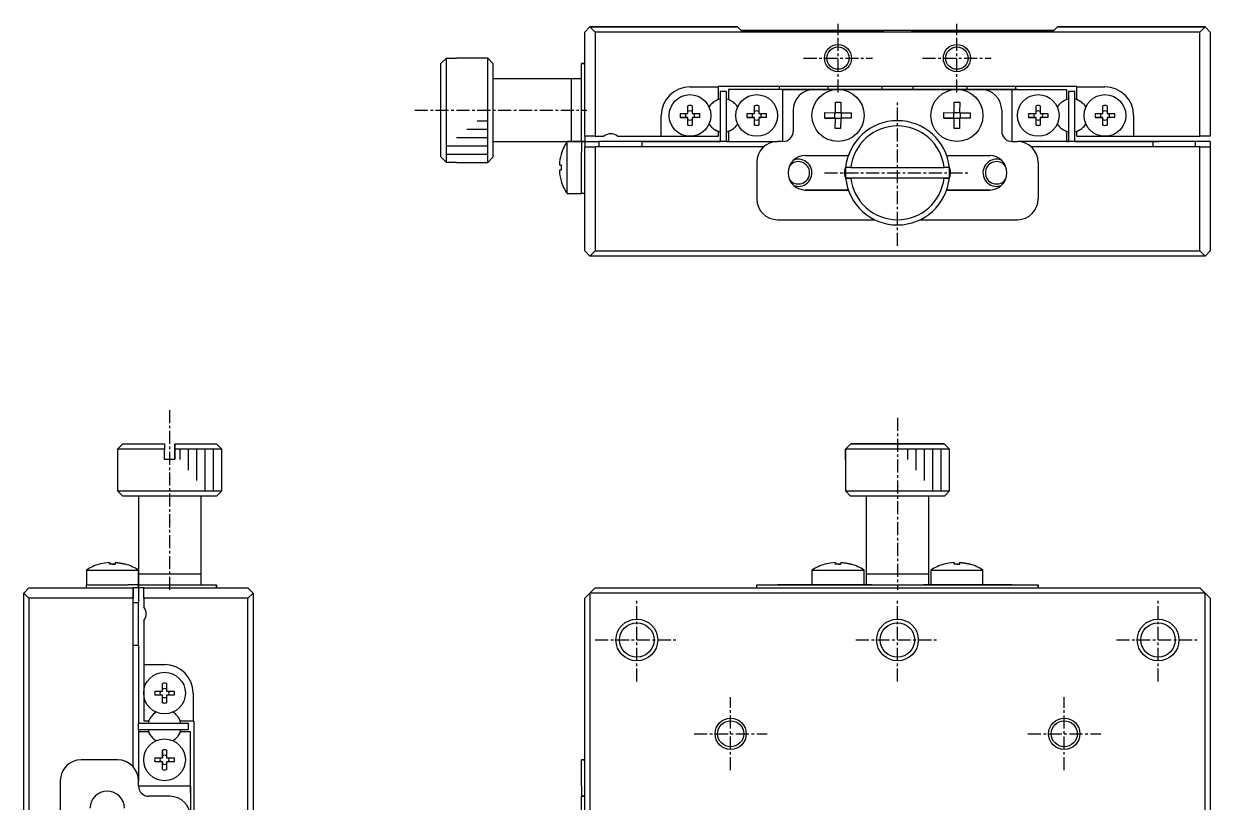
# Model space of a CAD drawing. Extents: x 10 to 289, y 10 to 176.
# Drawn here: x 43.9 to 157.7, y 101.1 to 175.8 of the extents above; entities that cross this region are included whole.
import ezdxf

# ---------------------------------------------------------------- set-up
doc = ezdxf.new("R2010")
doc.units = 0
doc.linetypes.add('CENTER', pattern=[2, 1.25, -0.25, 0.25, -0.25])
doc.layers.get('0').update_dxf_attribs({"linetype": 'CONTINUOUS'})
doc.layers.add('CENTER', color=1, linetype='CENTER')

msp = doc.modelspace()

# ---------------------------------------------------------------- linework, layer by layer
at = {"color": 7, "linetype": 'CONTINUOUS'}
for p, q in [((97.71, 175), (98.21, 175.5)), ((98.21, 175.5), (97.71, 175)), ((98.21, 175.5), (98.71, 175)), ((98.21, 175.5), (112.36, 175.5)), ((112.36, 175.5), (98.21, 175.5)), ((104.96, 175.5), (100.46, 175.5)), ((104.96, 175.5), (100.46, 175.5)), ((104.96, 175.5), (100.46, 175.5)), ((104.96, 175.5), (100.46, 175.5)), ((112.71, 175.15), (112.36, 175.5)), ((112.36, 175.5), (112.71, 175.15)), ((143.06, 175.5), (142.71, 175.15)), ((142.71, 175.15), (143.06, 175.5)), ((143.06, 175.5), (157.21, 175.5)), ((157.21, 175.5), (143.06, 175.5)), ((154.96, 175.5), (150.46, 175.5)), ((154.96, 175.5), (150.46, 175.5)), ((154.96, 175.5), (150.46, 175.5)), ((154.96, 175.5), (150.46, 175.5)), ((156.71, 175), (157.21, 175.5)), ((157.21, 175.5), (157.71, 175)), ((157.71, 175), (157.21, 175.5)), ((97.71, 165), (97.71, 175)), ((156.71, 175), (98.71, 175)), ((98.71, 175), (98.71, 165)), ((142.71, 175.15), (112.71, 175.15)), ((112.71, 175.15), (126.41, 175.15)), ((116.21, 175.15), (121.21, 175.15)), ((116.21, 175.15), (121.21, 175.15)), ((116.21, 175.15), (121.21, 175.15)), ((116.21, 175.15), (121.21, 175.15)), ((126.41, 175.15), (125.71, 175.15)), ((126.41, 175.15), (125.71, 175.15)), ((129.01, 175.15), (142.71, 175.15)), ((129.71, 175.15), (129.01, 175.15)), ((129.71, 175.15), (129.01, 175.15)), ((134.21, 175.15), (139.21, 175.15)), ((134.21, 175.15), (139.21, 175.15)), ((134.21, 175.15), (139.21, 175.15)), ((134.21, 175.15), (139.21, 175.15)), ((156.71, 165), (156.71, 175)), ((157.71, 175), (157.71, 165)), ((83.91, 171.97), (84.41, 172.47)), ((83.91, 163.03), (83.91, 171.97)), ((84.41, 172.47), (84.41, 162.53)), ((85.41, 172.47), (84.41, 172.47)), ((85.41, 172.5), (85.41, 172.47)), ((88.41, 172.5), (85.41, 172.5)), ((88.41, 162.5), (88.41, 172.5)), ((88.91, 172), (88.41, 172.5)), ((88.91, 172), (88.91, 170.5)), ((88.91, 172), (88.91, 163)), ((97.41, 170), (97.41, 172)), ((97.41, 172), (97.71, 172)), ((97.71, 172), (97.41, 172)), ((88.91, 170.5), (88.91, 164.5)), ((88.91, 170.5), (88.91, 164.5)), ((96.41, 170.5), (88.91, 170.5)), ((96.41, 170.5), (96.41, 167.5)), ((96.41, 170.5), (96.41, 167.5)), ((97.41, 170.5), (96.41, 170.5)), ((97.41, 166.5), (97.41, 170)), ((107.81, 169.75), (110.51, 169.75)), ((110.51, 169.8), (144.91, 169.8)), ((110.51, 169.75), (110.51, 169.8)), ((110.51, 169.75), (110.51, 168.54)), ((116.36, 169.8), (116.36, 169.5)), ((121.06, 169.5), (121.06, 169.8)), ((126.21, 169.8), (126.21, 169.5)), ((129.21, 169.5), (129.21, 169.8)), ((134.36, 169.8), (134.36, 169.5)), ((139.06, 169.5), (139.06, 169.8)), ((144.91, 169.75), (144.91, 169.8)), ((144.91, 169.75), (147.61, 169.75)), ((144.91, 168.54), (144.91, 169.75)), ((110.51, 168.54), (110.22, 168.37)), ((110.71, 169.3), (110.71, 164.5)), ((111.31, 169.3), (110.71, 169.3)), ((111.31, 164.5), (111.31, 169.3)), ((116.71, 169.5), (111.51, 169.5)), ((116.36, 169.5), (111.51, 169.5)), ((111.51, 169.5), (111.51, 168.54)), ((111.51, 168.54), (111.81, 168.37)), ((116.36, 169.5), (116.21, 169.5)), ((116.36, 169.5), (116.21, 169.5)), ((116.71, 169.5), (116.21, 169.5)), ((116.36, 169.5), (116.21, 169.5)), ((116.71, 169.5), (119.71, 169.5)), ((116.71, 164.5), (116.71, 169.5)), ((119.71, 169.5), (116.71, 169.5)), ((122.01, 169.5), (119.71, 169.5)), ((119.71, 169.5), (122.01, 169.5)), ((133.41, 169.5), (122.01, 169.5)), ((122.01, 169.5), (133.41, 169.5)), ((135.71, 169.5), (133.41, 169.5)), ((133.41, 169.5), (135.71, 169.5)), ((135.71, 169.5), (138.71, 169.5)), ((138.71, 169.5), (135.71, 169.5)), ((138.71, 169.5), (143.91, 169.5)), ((138.71, 164.5), (138.71, 169.5)), ((139.21, 169.5), (138.71, 169.5)), ((139.06, 169.5), (143.91, 169.5)), ((139.21, 169.5), (139.06, 169.5)), ((139.21, 169.5), (139.06, 169.5)), ((139.21, 169.5), (139.06, 169.5)), ((143.91, 168.54), (143.62, 168.37)), ((143.91, 169.5), (143.91, 168.54)), ((144.11, 169.3), (144.11, 164.5)), ((144.71, 169.3), (144.11, 169.3)), ((144.71, 164.5), (144.71, 169.3)), ((144.91, 168.54), (145.21, 168.37)), ((96.41, 167.5), (96.41, 164.5)), ((96.41, 167.5), (96.41, 164.5)), ((107.61, 167.2), (107.61, 167.93)), ((108.01, 167.93), (108.01, 167.2)), ((114.01, 167.2), (114.01, 167.93)), ((114.41, 167.93), (114.41, 167.2)), ((117.71, 167.5), (117.71, 165.5)), ((121.75, 167.26), (121.76, 168.26)), ((121.75, 167.3), (122.27, 167.3)), ((121.76, 168.26), (122.28, 168.26)), ((122.28, 168.26), (122.27, 167.26)), ((133.15, 167.26), (133.16, 168.26)), ((133.15, 167.3), (133.67, 167.3)), ((133.16, 168.26), (133.68, 168.26)), ((133.68, 168.26), (133.67, 167.26)), ((137.71, 167.5), (137.71, 165.5)), ((141.01, 167.2), (141.01, 167.93)), ((141.41, 167.93), (141.41, 167.2)), ((147.41, 167.2), (147.41, 167.93)), ((147.81, 167.93), (147.81, 167.2)), ((97.41, 164.5), (97.41, 166.5)), ((105.06, 165), (105.06, 167)), ((106.88, 167.2), (107.61, 167.2)), ((107.61, 166.8), (106.88, 166.8)), ((106.88, 166.8), (107.42, 166.8)), ((107.42, 166.8), (107.61, 166.8)), ((107.61, 166.07), (107.61, 166.8)), ((108.01, 167.2), (108.74, 167.2)), ((108.74, 166.8), (108.01, 166.8)), ((108.01, 166.8), (108.01, 166.07)), ((108.01, 166.8), (108.2, 166.8)), ((108.74, 166.8), (108.2, 166.8)), ((113.28, 167.2), (114.01, 167.2)), ((114.01, 166.8), (113.28, 166.8)), ((113.28, 166.8), (113.82, 166.8)), ((113.82, 166.8), (114.01, 166.8)), ((114.01, 166.07), (114.01, 166.8)), ((114.41, 167.2), (115.14, 167.2)), ((115.14, 166.8), (114.41, 166.8)), ((114.41, 166.8), (114.41, 166.07)), ((114.41, 166.8), (114.6, 166.8)), ((115.14, 166.8), (114.6, 166.8)), ((120.75, 166.75), (120.75, 167.27)), ((120.75, 167.27), (121.75, 167.26)), ((121.75, 166.74), (120.75, 166.75)), ((120.75, 166.75), (121.71, 166.74)), ((121.71, 166.74), (121.71, 167.26)), ((121.75, 166.74), (121.71, 166.74)), ((121.74, 165.74), (121.75, 166.74)), ((122.27, 166.7), (121.75, 166.7)), ((122.27, 166.74), (122.26, 165.74)), ((122.27, 167.26), (123.27, 167.25)), ((123.27, 166.73), (122.27, 166.74)), ((122.31, 166.74), (122.27, 166.74)), ((122.31, 167.26), (122.31, 166.74)), ((123.27, 166.73), (122.31, 166.74)), ((123.27, 167.25), (123.27, 166.73)), ((132.15, 166.75), (132.15, 167.27)), ((132.15, 167.27), (133.15, 167.26)), ((133.15, 166.74), (132.15, 166.75)), ((132.15, 166.75), (133.11, 166.74)), ((133.11, 166.74), (133.11, 167.26)), ((133.15, 166.74), (133.11, 166.74)), ((133.14, 165.74), (133.15, 166.74)), ((133.67, 166.7), (133.15, 166.7)), ((133.67, 166.74), (133.66, 165.74)), ((133.67, 167.26), (134.67, 167.25)), ((134.67, 166.73), (133.67, 166.74)), ((133.71, 166.74), (133.67, 166.74)), ((133.71, 167.26), (133.71, 166.74)), ((134.67, 166.73), (133.71, 166.74)), ((134.67, 167.25), (134.67, 166.73)), ((140.28, 167.2), (141.01, 167.2)), ((141.01, 166.8), (140.28, 166.8)), ((140.28, 166.8), (140.82, 166.8)), ((140.82, 166.8), (141.01, 166.8)), ((141.01, 166.07), (141.01, 166.8)), ((141.41, 167.2), (142.14, 167.2)), ((142.14, 166.8), (141.41, 166.8)), ((141.41, 166.8), (141.41, 166.07)), ((141.41, 166.8), (141.6, 166.8)), ((142.14, 166.8), (141.6, 166.8)), ((146.68, 167.2), (147.41, 167.2)), ((147.41, 166.8), (146.68, 166.8)), ((146.68, 166.8), (147.22, 166.8)), ((147.22, 166.8), (147.41, 166.8)), ((147.41, 166.07), (147.41, 166.8)), ((147.81, 167.2), (148.54, 167.2)), ((148.54, 166.8), (147.81, 166.8)), ((147.81, 166.8), (147.81, 166.07)), ((147.81, 166.8), (148, 166.8)), ((148.54, 166.8), (148, 166.8)), ((150.36, 167), (150.36, 165)), ((110.22, 165.63), (110.51, 165.46)), ((110.51, 165.46), (110.22, 165.63)), ((110.51, 165.46), (110.51, 165)), ((111.81, 165.63), (111.51, 165.46)), ((111.81, 165.63), (111.51, 165.46)), ((111.51, 165.46), (111.51, 164.5)), ((122.26, 165.74), (121.74, 165.74)), ((133.66, 165.74), (133.14, 165.74)), ((143.62, 165.63), (143.91, 165.46)), ((143.62, 165.63), (143.91, 165.46)), ((143.91, 165.46), (143.91, 164.5)), ((145.21, 165.63), (144.91, 165.46)), ((144.91, 165.46), (145.21, 165.63)), ((144.91, 165), (144.91, 165.46)), ((88.91, 164.5), (88.91, 163)), ((88.91, 164.5), (96.02, 164.5)), ((96.02, 162), (96.02, 164.5)), ((97.41, 164.5), (96.02, 164.5)), ((96.02, 164.5), (96.41, 164.5)), ((96.41, 164.5), (97.41, 164.5)), ((97.71, 164.5), (97.41, 164.5)), ((97.41, 164.5), (97.71, 164.5)), ((97.41, 164.5), (97.41, 163.5)), ((97.71, 165), (97.71, 164.5)), ((98.71, 165), (97.71, 165)), ((97.71, 164.5), (99.11, 164.5)), ((97.71, 164.5), (99.11, 164.5)), ((97.71, 164.5), (97.71, 164)), ((97.71, 154), (97.71, 164)), ((97.71, 164), (98.71, 164)), ((98.71, 165), (99.55, 165)), ((98.71, 164), (98.71, 154)), ((114.89, 164), (98.71, 164)), ((103.21, 164.5), (99.11, 164.5)), ((103.21, 164.5), (99.11, 164.5)), ((99.11, 164), (99.11, 164.5)), ((100.87, 165), (105.06, 165)), ((103.21, 164), (103.21, 164.5)), ((103.21, 164.5), (110.71, 164.5)), ((110.71, 164.5), (103.21, 164.5)), ((105.06, 165), (107.81, 165)), ((107.81, 165), (110.51, 165)), ((111.31, 164.5), (110.71, 164.5)), ((111.31, 164.5), (111.51, 164.5)), ((111.51, 164.5), (111.31, 164.5)), ((111.51, 164.5), (116.21, 164.5)), ((116.71, 164.5), (116.21, 164.5)), ((116.71, 164.5), (116.21, 164.5)), ((138.71, 164.5), (139.21, 164.5)), ((138.71, 164.5), (139.21, 164.5)), ((143.91, 164.5), (139.21, 164.5)), ((156.71, 164), (140.53, 164)), ((143.91, 164.5), (144.11, 164.5)), ((144.11, 164.5), (143.91, 164.5)), ((144.71, 164.5), (144.11, 164.5)), ((144.71, 164.5), (152.21, 164.5)), ((152.21, 164.5), (144.71, 164.5)), ((144.91, 165), (147.61, 165)), ((147.61, 165), (150.36, 165)), ((150.36, 165), (156.71, 165)), ((152.21, 164.5), (152.21, 164)), ((156.31, 164.5), (152.21, 164.5)), ((156.31, 164.5), (152.21, 164.5)), ((152.21, 164.5), (152.81, 164.5)), ((152.21, 164.5), (152.81, 164.5)), ((157.71, 164.5), (156.31, 164.5)), ((157.71, 164.5), (156.31, 164.5)), ((156.31, 164), (156.31, 164.5)), ((157.71, 165), (156.71, 165)), ((156.71, 154), (156.71, 164)), ((156.71, 164), (157.71, 164)), ((157.71, 164.5), (157.71, 164)), ((157.71, 164), (157.71, 154)), ((84.41, 162.53), (83.91, 163.03)), ((88.41, 162.5), (88.91, 163)), ((95.44, 163.26), (95.45, 163.26)), ((97.41, 163.07), (97.41, 163.5)), ((97.41, 161.5), (97.41, 163.07)), ((118.86, 163.15), (122.99, 163.15)), ((132.43, 163.15), (136.56, 163.15)), ((84.41, 162.53), (85.41, 162.53)), ((85.41, 162.53), (85.41, 162.5)), ((85.41, 162.5), (88.41, 162.5)), ((95.28, 162.26), (95.45, 162.26)), ((95.45, 161.74), (95.28, 161.74)), ((95.45, 162.26), (95.45, 161.74)), ((96.02, 159.5), (96.02, 162)), ((114.21, 162.5), (114.21, 159)), ((123.24, 162), (122.74, 162)), ((123.24, 162), (132.18, 162)), ((132.69, 162), (132.18, 162)), ((141.21, 162.5), (141.21, 159)), ((95.45, 160.74), (95.44, 160.74)), ((97.41, 159.5), (97.41, 161.5)), ((132.69, 161), (122.74, 161)), ((122.74, 161), (123.24, 161)), ((132.18, 161), (123.24, 161)), ((132.18, 161), (132.69, 161)), ((96.02, 159.5), (97.41, 159.5)), ((97.71, 159.5), (97.41, 159.5)), ((122.99, 159.85), (118.86, 159.85)), ((118.86, 159.85), (122.99, 159.85)), ((136.56, 159.85), (132.43, 159.85)), ((132.43, 159.85), (136.56, 159.85)), ((116.21, 157), (125.53, 157)), ((129.89, 157), (139.21, 157)), ((98.21, 153.5), (97.71, 154)), ((98.71, 154), (98.21, 153.5)), ((98.71, 154), (156.71, 154)), ((157.21, 153.5), (156.71, 154)), ((157.71, 154), (157.21, 153.5)), ((157.21, 153.5), (98.21, 153.5)), ((53.41, 135.49), (52.91, 134.99)), ((53.41, 135.49), (57.41, 135.49)), ((53.41, 135.49), (57.4, 135.49)), ((57.41, 135.49), (57.4, 135.49)), ((57.41, 135.49), (57.41, 134.99)), ((58.4, 135.49), (58.4, 134.99)), ((58.4, 135.49), (58.41, 135.49)), ((58.4, 135.49), (62.41, 135.49)), ((58.41, 134.99), (58.41, 135.49)), ((58.41, 135.49), (62.41, 135.49)), ((62.91, 134.99), (62.41, 135.49)), ((122.74, 134.99), (123.24, 135.49)), ((123.24, 135.49), (122.74, 134.99)), ((123.24, 135.49), (132.18, 135.49)), ((132.18, 135.49), (123.24, 135.49)), ((123.24, 135.49), (123.24, 135.49)), ((132.18, 135.49), (132.69, 134.99)), ((57.41, 134.99), (52.91, 134.99)), ((52.91, 134.99), (52.91, 130.99)), ((57.41, 133.99), (57.41, 134.99)), ((58.4, 133.99), (58.4, 134.99)), ((62.91, 134.99), (58.41, 134.99)), ((58.41, 134.99), (58.41, 133.99)), ((62.91, 130.99), (62.91, 134.99)), ((122.74, 133.99), (122.74, 134.99)), ((122.74, 134.99), (122.74, 133.99)), ((132.69, 134.99), (122.74, 134.99)), ((132.69, 133.99), (132.69, 134.99)), ((58.4, 133.99), (57.4, 133.99)), ((58.41, 133.99), (57.41, 133.99)), ((58.4, 133.99), (58.41, 133.99)), ((122.74, 133.99), (122.71, 133.99)), ((122.74, 133.99), (122.71, 133.99)), ((122.71, 133.99), (122.71, 130.99)), ((122.74, 133.99), (122.74, 133.99)), ((132.71, 133.99), (132.69, 133.99)), ((132.71, 133.99), (132.69, 133.99)), ((132.71, 130.99), (132.71, 133.99)), ((52.91, 130.99), (57.91, 130.99)), ((52.91, 130.99), (53.41, 130.49)), ((57.91, 130.99), (62.91, 130.99)), ((62.41, 130.49), (62.91, 130.99)), ((122.71, 130.99), (132.71, 130.99)), ((122.71, 130.99), (123.21, 130.49)), ((132.21, 130.49), (132.71, 130.99)), ((57.91, 130.49), (53.41, 130.49)), ((54.91, 130.49), (54.91, 123.39)), ((62.41, 130.49), (57.91, 130.49)), ((60.91, 122.99), (60.91, 130.49)), ((132.21, 130.49), (123.21, 130.49)), ((124.71, 130.49), (124.71, 122.99)), ((130.71, 122.99), (130.71, 130.49)), ((51.64, 124.07), (51.14, 123.96)), ((52.14, 124.13), (51.64, 124.07)), ((52.14, 124.13), (52.14, 123.96)), ((52.14, 124.07), (52.14, 124.13)), ((52.14, 123.96), (52.14, 124.07)), ((52.15, 124.13), (52.15, 123.96)), ((52.15, 124.13), (52.15, 124.07)), ((52.15, 124.07), (52.15, 123.96)), ((53.17, 124.07), (52.66, 124.13)), ((52.66, 124.13), (52.66, 124.07)), ((52.66, 124.07), (52.66, 123.96)), ((52.67, 124.13), (52.67, 124.13)), ((52.67, 124.13), (53.17, 124.07)), ((53.17, 124.07), (53.67, 123.96)), ((53.66, 123.96), (53.17, 124.07)), ((121.25, 124.07), (120.75, 123.96)), ((121.75, 124.13), (121.25, 124.07)), ((121.74, 123.96), (121.75, 124.07)), ((121.75, 124.13), (121.75, 123.96)), ((121.75, 124.13), (121.75, 123.96)), ((121.75, 124.13), (121.76, 124.07)), ((121.75, 124.07), (121.75, 124.13)), ((121.76, 124.07), (121.76, 123.96)), ((122.27, 124.07), (122.26, 123.96)), ((122.27, 124.13), (122.27, 124.13)), ((122.27, 124.13), (122.78, 124.07)), ((122.77, 124.07), (122.27, 124.13)), ((122.27, 124.13), (122.27, 124.07)), ((123.27, 123.96), (122.77, 124.07)), ((122.78, 124.07), (123.27, 123.96)), ((132.65, 124.07), (132.15, 123.96)), ((133.15, 124.13), (132.65, 124.07)), ((133.14, 123.96), (133.15, 124.07)), ((133.15, 124.13), (133.15, 123.96)), ((133.15, 124.13), (133.15, 123.96)), ((133.15, 124.13), (133.16, 124.07)), ((133.15, 124.07), (133.15, 124.13)), ((133.16, 124.07), (133.16, 123.96)), ((133.67, 124.07), (133.66, 123.96)), ((133.67, 124.13), (133.67, 124.13)), ((133.67, 124.13), (134.18, 124.07)), ((134.17, 124.07), (133.67, 124.13)), ((133.67, 124.13), (133.67, 124.07)), ((134.67, 123.96), (134.17, 124.07)), ((134.18, 124.07), (134.67, 123.96)), ((49.91, 123.39), (54.91, 123.39)), ((49.91, 123.39), (49.91, 121.99)), ((51.14, 123.96), (51.15, 123.96)), ((51.14, 123.96), (51.14, 123.96)), ((52.66, 123.96), (52.14, 123.96)), ((52.41, 123.96), (52.67, 123.96)), ((53.67, 123.96), (53.66, 123.96)), ((54.91, 121.99), (54.91, 123.39)), ((54.91, 123.39), (54.91, 122.99)), ((57.91, 122.99), (54.91, 122.99)), ((57.91, 122.99), (54.91, 122.99)), ((54.91, 122.99), (54.91, 121.99)), ((60.91, 122.99), (57.91, 122.99)), ((60.91, 122.99), (57.91, 122.99)), ((60.91, 121.99), (60.91, 122.99)), ((119.51, 123.39), (124.51, 123.39)), ((119.51, 123.39), (119.51, 121.99)), ((120.75, 123.96), (120.75, 123.96)), ((120.75, 123.96), (120.75, 123.96)), ((122.26, 123.96), (121.74, 123.96)), ((122.01, 123.96), (122.28, 123.96)), ((123.27, 123.96), (123.27, 123.96)), ((124.51, 121.99), (124.51, 123.39)), ((130.71, 122.99), (124.71, 122.99)), ((130.71, 122.99), (124.71, 122.99)), ((124.71, 122.99), (124.71, 121.99)), ((130.71, 121.99), (130.71, 122.99)), ((130.91, 123.39), (135.91, 123.39)), ((130.91, 123.39), (130.91, 121.99)), ((132.15, 123.96), (132.15, 123.96)), ((132.15, 123.96), (132.15, 123.96)), ((133.66, 123.96), (133.14, 123.96)), ((133.41, 123.96), (133.68, 123.96)), ((134.67, 123.96), (134.67, 123.96)), ((135.91, 121.99), (135.91, 123.39)), ((49.91, 121.69), (49.91, 121.99)), ((49.91, 121.99), (51.91, 121.99)), ((51.91, 121.99), (53.91, 121.99)), ((54.91, 121.99), (53.91, 121.99)), ((54.91, 121.69), (54.91, 121.99)), ((54.91, 121.99), (56.91, 121.99)), ((54.91, 121.99), (54.91, 121.69)), ((56.91, 121.99), (60.41, 121.99)), ((60.41, 121.99), (62.41, 121.99)), ((62.41, 121.99), (62.41, 121.69)), ((62.41, 121.69), (62.41, 121.99)), ((114.21, 121.99), (116.21, 121.99)), ((114.21, 121.99), (116.21, 121.99)), ((114.21, 121.69), (114.21, 121.99)), ((116.21, 121.99), (139.21, 121.99)), ((116.71, 121.99), (116.21, 121.99)), ((117.71, 121.99), (116.71, 121.99)), ((118.86, 121.99), (117.21, 121.99)), ((118.86, 121.99), (117.21, 121.99)), ((117.71, 121.99), (119.51, 121.99)), ((125.21, 121.99), (118.86, 121.99)), ((118.86, 121.99), (124.71, 121.99)), ((124.71, 121.99), (124.51, 121.99)), ((136.56, 121.99), (130.22, 121.99)), ((130.71, 121.99), (136.56, 121.99)), ((130.91, 121.99), (130.71, 121.99)), ((135.91, 121.99), (137.71, 121.99)), ((138.21, 121.99), (136.56, 121.99)), ((138.21, 121.99), (136.56, 121.99)), ((138.71, 121.99), (137.71, 121.99)), ((138.71, 121.99), (139.21, 121.99)), ((139.21, 121.99), (141.21, 121.99)), ((139.21, 121.99), (141.21, 121.99)), ((141.21, 121.99), (141.21, 121.69)), ((141.21, 121.69), (141.21, 121.99)), ((43.91, 121.19), (44.41, 121.69)), ((44.41, 120.69), (43.91, 121.19)), ((43.91, 62.19), (43.91, 121.19)), ((44.41, 121.69), (54.41, 121.69)), ((54.41, 120.69), (44.41, 120.69)), ((44.41, 120.69), (44.41, 62.69)), ((54.91, 121.69), (54.41, 121.69)), ((54.41, 121.69), (54.41, 120.69)), ((54.41, 119.14), (54.41, 121.69)), ((54.41, 104.52), (54.41, 120.69)), ((55.41, 121.69), (54.91, 121.69)), ((54.91, 121.69), (54.91, 120.29)), ((54.91, 121.69), (54.91, 120.29)), ((55.41, 121.69), (65.41, 121.69)), ((55.41, 120.69), (55.41, 121.69)), ((65.41, 120.69), (55.41, 120.69)), ((55.41, 120.69), (55.41, 119.86)), ((65.41, 121.69), (65.91, 121.19)), ((65.91, 121.19), (65.41, 120.69)), ((65.41, 62.69), (65.41, 120.69)), ((65.91, 121.19), (65.91, 62.19)), ((98.21, 121.19), (97.71, 120.69)), ((97.71, 62.69), (97.71, 120.69)), ((98.71, 121.69), (98.21, 121.19)), ((157.21, 121.19), (98.21, 121.19)), ((98.21, 121.19), (98.21, 62.19)), ((98.71, 121.69), (156.71, 121.69)), ((157.21, 121.19), (156.71, 121.69)), ((157.21, 62.19), (157.21, 121.19)), ((157.71, 120.69), (157.21, 121.19)), ((157.71, 120.69), (157.71, 62.69)), ((54.41, 120.29), (54.91, 120.29)), ((54.91, 116.19), (54.91, 120.29)), ((54.91, 116.19), (54.91, 120.29)), ((54.41, 114.24), (54.41, 119.14)), ((55.41, 118.53), (55.41, 114.34)), ((54.41, 116.19), (54.91, 116.19)), ((54.91, 116.19), (54.91, 108.69)), ((54.41, 104.52), (54.41, 114.24)), ((55.41, 114.34), (57.41, 114.34)), ((55.41, 114.34), (55.41, 111.59)), ((55.41, 111.59), (55.41, 108.89)), ((56.48, 111.79), (57.21, 111.79)), ((57.21, 111.79), (57.21, 112.52)), ((57.61, 112.52), (57.61, 111.79)), ((57.61, 111.79), (58.33, 111.79)), ((60.16, 111.59), (60.16, 108.89)), ((57.21, 111.39), (56.48, 111.39)), ((57.21, 110.67), (57.21, 111.39)), ((57.61, 111.39), (57.61, 110.67)), ((58.33, 111.39), (57.61, 111.39)), ((54.91, 108.09), (54.91, 108.69)), ((59.71, 108.69), (54.91, 108.69)), ((55.86, 108.89), (55.41, 108.89)), ((56.03, 109.19), (55.86, 108.89)), ((58.95, 108.89), (58.78, 109.19)), ((60.16, 108.89), (58.95, 108.89)), ((59.71, 108.09), (59.71, 108.69)), ((60.16, 108.89), (60.21, 108.89)), ((60.21, 108.89), (60.21, 93.69)), ((54.91, 108.09), (59.71, 108.09)), ((54.91, 108.09), (54.91, 107.89)), ((55.86, 107.89), (54.91, 107.89)), ((54.91, 107.89), (54.91, 103.19)), ((56.03, 107.6), (55.86, 107.89)), ((56.03, 107.6), (55.86, 107.89)), ((58.95, 107.89), (58.78, 107.6)), ((59.91, 107.89), (58.95, 107.89)), ((59.91, 102.69), (59.91, 107.89)), ((59.91, 102.69), (59.91, 107.89)), ((57.21, 105.39), (57.21, 106.12)), ((57.21, 106.12), (57.21, 105.58)), ((57.61, 106.12), (57.61, 105.39)), ((52.91, 105.19), (49.41, 105.19)), ((56.48, 105.39), (57.21, 105.39)), ((57.21, 104.99), (56.48, 104.99)), ((57.21, 105.58), (57.21, 105.39)), ((57.21, 104.27), (57.21, 104.99)), ((57.21, 104.99), (57.21, 104.81)), ((57.21, 104.27), (57.21, 104.81)), ((57.61, 105.39), (58.33, 105.39)), ((57.61, 104.99), (57.61, 104.27)), ((58.33, 104.99), (57.61, 104.99)), ((97.41, 105.19), (97.71, 105.19)), ((97.41, 103.19), (97.41, 105.19)), ((97.66, 105.19), (97.41, 105.19)), ((47.41, 103.19), (47.41, 93.87)), ((54.91, 102.69), (54.91, 103.19)), ((54.91, 102.69), (54.91, 103.19)), ((54.91, 102.69), (59.91, 102.69)), ((59.91, 102.69), (59.91, 99.69)), ((59.91, 101.99), (59.91, 102.69)), ((97.41, 102.69), (97.41, 103.19)), ((97.41, 102.69), (97.41, 101.69)), ((57.91, 101.69), (55.91, 101.69)), ((97.41, 101.69), (97.71, 101.69)), ((97.41, 99.69), (97.41, 101.69)), ((97.71, 101.69), (97.41, 101.69))]:
    msp.add_line(p, q, dxfattribs=at)
at = {"color": 3, "linetype": 'CONTINUOUS'}
for p, q in [((87.41, 166.5), (88.41, 166.5)), ((86.41, 165.7), (88.41, 165.7)), ((84.41, 164.1), (88.41, 164.1)), ((85.41, 164.9), (88.41, 164.9)), ((84.41, 163.3), (88.41, 163.3)), ((58.91, 133.99), (58.91, 134.99)), ((59.71, 132.99), (59.71, 134.99)), ((60.51, 131.99), (60.51, 134.99)), ((61.31, 130.99), (61.31, 134.99)), ((62.11, 130.99), (62.11, 134.99)), ((128.71, 133.99), (128.71, 134.99)), ((129.51, 132.99), (129.51, 134.99)), ((130.31, 131.99), (130.31, 134.99)), ((131.11, 130.99), (131.11, 134.99)), ((131.91, 130.99), (131.91, 134.99))]:
    msp.add_line(p, q, dxfattribs=at)
for centre, radius in [((122.01, 172.5), 1.3), ((133.41, 172.5), 1.3), ((102.71, 116.69), 2), ((127.71, 116.69), 2), ((152.71, 116.69), 2), ((111.71, 107.69), 1.5), ((143.71, 107.69), 1.5)]:
    msp.add_circle(centre, radius, dxfattribs=at)
at = {"color": 7, "linetype": 'CONTINUOUS'}
for centre, radius in [((122.01, 172.5), 1.07), ((133.41, 172.5), 1.07), ((107.81, 167), 2), ((114.21, 167), 2), ((122.01, 167), 2.5), ((133.41, 167), 2.5), ((141.21, 167), 2), ((147.61, 167), 2), ((102.71, 116.69), 1.65), ((127.71, 116.69), 1.65), ((152.71, 116.69), 1.65), ((57.41, 111.59), 2), ((111.71, 107.69), 1.25), ((143.71, 107.69), 1.25), ((57.41, 105.19), 2)]:
    msp.add_circle(centre, radius, dxfattribs=at)
for centre, radius, start, end in [((107.81, 167), 2.75, 90, 180), ((147.61, 167), 2.75, 0, 90), ((111.01, 167), 1.59, 100.893, 120), ((111.01, 167), 1.59, 60, 79.1069), ((119.71, 167.5), 2, 90, 180), ((135.71, 167.5), 2, 0, 90), ((144.41, 167), 1.59, 100.893, 120), ((144.41, 167), 1.59, 60, 79.1069), ((107.81, 167), 0.95, 77.8468, 102.1532), ((107.81, 167), 0.435, 62.6335, 117.3665), ((111.13, 166.89), 1.75, 135, 148.1185), ((111.01, 167), 1.59, 135, 149.5667), ((111.01, 167), 1.59, 120, 135), ((111.01, 167), 1.59, 45, 60), ((110.9, 166.89), 1.75, 31.8815, 45), ((111.01, 167), 1.59, 30.4332, 45.0002), ((114.21, 167), 0.95, 77.8468, 102.1532), ((114.21, 167), 0.435, 62.6335, 117.3665), ((141.21, 167), 0.95, 77.8468, 102.1532), ((141.21, 167), 0.435, 62.6335, 117.3665), ((144.53, 166.89), 1.75, 135, 148.1185), ((144.41, 167), 1.59, 135, 149.5667), ((144.41, 167), 1.59, 120, 135), ((144.41, 167), 1.59, 45, 60), ((144.3, 166.89), 1.75, 31.8815, 45), ((144.41, 167), 1.59, 30.4332, 45.0002), ((147.61, 167), 0.95, 77.8468, 102.1532), ((147.61, 167), 0.435, 62.6335, 117.3665), ((107.81, 167), 0.95, 167.8468, 192.1532), ((107.81, 167), 0.435, 152.6335, 207.3665), ((107.81, 167), 0.435, 242.6335, 297.3665), ((107.81, 167), 0.435, 332.6335, 27.3665), ((107.81, 167), 0.95, 347.8468, 12.1532), ((111.01, 167), 1.59, 210.4333, 224.9998), ((111.13, 167.11), 1.75, 211.8815, 225), ((111.01, 167), 1.59, 315, 329.5668), ((110.9, 167.11), 1.75, 315, 328.1185), ((114.21, 167), 0.95, 167.8468, 192.1532), ((114.21, 167), 0.435, 152.6335, 207.3665), ((114.21, 167), 0.435, 242.6335, 297.3665), ((114.21, 167), 0.435, 332.6335, 27.3665), ((114.21, 167), 0.95, 347.8468, 12.1532), ((127.71, 161.5), 5, 5.7891, 174.3108), ((141.21, 167), 0.95, 167.8468, 192.1532), ((141.21, 167), 0.435, 152.6335, 207.3665), ((141.21, 167), 0.435, 242.6335, 297.3665), ((141.21, 167), 0.435, 332.6335, 27.3665), ((141.21, 167), 0.95, 347.8468, 12.1532), ((144.41, 167), 1.59, 210.4333, 224.9998), ((144.53, 167.11), 1.75, 211.8815, 225), ((144.41, 167), 1.59, 315, 329.5668), ((144.3, 167.11), 1.75, 315, 328.1185), ((147.61, 167), 0.95, 167.8468, 192.1532), ((147.61, 167), 0.435, 152.6335, 207.3665), ((147.61, 167), 0.435, 242.6335, 297.3665), ((147.61, 167), 0.435, 332.6335, 27.3665), ((147.61, 167), 0.95, 347.8468, 12.1532), ((100.21, 164.25), 1, 48.5904, 131.4096), ((107.81, 167), 0.95, 257.8468, 282.1532), ((111.01, 167), 1.59, 225, 240), ((111.01, 167), 1.59, 240, 259.107), ((111.01, 167), 1.59, 280.8931, 300), ((111.01, 167), 1.59, 300, 315), ((114.21, 167), 0.95, 257.8468, 282.1532), ((116.71, 165.5), 1, 270, 0), ((127.71, 161.5), 4.5, 6.4293, 173.6706), ((138.71, 165.5), 1, 180, 270), ((141.21, 167), 0.95, 257.8468, 282.1532), ((144.41, 167), 1.59, 225, 240), ((144.41, 167), 1.59, 240, 259.107), ((144.41, 167), 1.59, 280.8931, 300), ((144.41, 167), 1.59, 300, 315), ((147.61, 167), 0.95, 257.8468, 282.1532), ((99.76, 162), 4.5, 146.251, 163.7142), ((116.21, 162.5), 2, 90, 180), ((139.21, 162.5), 2, 0, 90), ((99.76, 162), 4.49, 163.7306, 176.6822), ((118.86, 161.5), 1.65, 90, 270), ((136.56, 161.5), 1.65, 270, 90), ((99.76, 162), 4.49, 183.3178, 196.2694), ((118.21, 161.5), 1.07, 215.0279, 144.9721), ((127.71, 161.5), 5, 174.3108, 185.7891), ((127.71, 161.5), 5, 354.3108, 5.7891), ((137.21, 161.5), 1.07, 35.0279, 180), ((99.76, 162), 4.5, 196.2858, 213.749), ((127.71, 161.5), 5, 185.7891, 354.3108), ((127.71, 161.5), 4.5, 186.4293, 353.6706), ((137.21, 161.5), 1.07, 180, 324.9721), ((116.21, 159), 2, 180, 270), ((139.21, 159), 2, 270, 0), ((52.41, 119.64), 4.5, 106.2861, 123.749), ((52.41, 119.64), 4.5, 56.251, 73.7139), ((122.01, 119.64), 4.5, 106.2861, 123.749), ((122.01, 119.64), 4.5, 56.251, 73.7139), ((133.41, 119.64), 4.5, 106.2861, 123.749), ((133.41, 119.64), 4.5, 56.251, 73.7139), ((54.66, 119.19), 1, 318.5904, 41.4096), ((57.41, 111.59), 2.75, 0, 90), ((57.41, 111.59), 0.95, 167.8468, 192.1532), ((57.41, 111.59), 0.435, 152.6335, 207.3665), ((57.41, 111.59), 0.95, 77.8468, 102.1532), ((57.41, 111.59), 0.435, 62.6335, 117.3665), ((57.41, 111.59), 0.435, 332.6335, 27.3665), ((57.41, 111.59), 0.95, 347.8468, 12.1532), ((57.41, 111.59), 0.435, 242.6335, 297.3665), ((57.41, 111.59), 0.95, 257.8468, 282.1532), ((57.41, 108.39), 1.59, 135, 150), ((57.52, 108.28), 1.75, 121.8815, 135), ((57.41, 108.39), 1.59, 120.4333, 134.9998), ((57.29, 108.28), 1.75, 45, 58.1185), ((57.41, 108.39), 1.59, 45, 59.5667), ((57.41, 108.39), 1.59, 30, 45), ((57.41, 108.39), 1.59, 150, 169.107), ((57.41, 108.39), 1.59, 10.893, 30), ((57.41, 108.39), 1.59, 190.8931, 210), ((57.41, 108.39), 1.59, 210, 225), ((57.52, 108.51), 1.75, 225, 238.1185), ((57.41, 108.39), 1.59, 225, 239.5668), ((57.29, 108.51), 1.75, 301.8815, 315), ((57.41, 108.39), 1.59, 300.4332, 315.0002), ((57.41, 108.39), 1.59, 315, 330), ((57.41, 108.39), 1.59, 330, 349.1069), ((57.41, 105.19), 0.95, 77.8468, 102.1532), ((49.41, 103.19), 2, 90, 180), ((52.91, 103.19), 2, 0, 90), ((57.41, 105.19), 0.95, 167.8468, 192.1532), ((57.41, 105.19), 0.435, 152.6335, 207.3665), ((57.41, 105.19), 0.435, 62.6335, 117.3665), ((57.41, 105.19), 0.435, 242.6335, 297.3665), ((57.41, 105.19), 0.435, 332.6335, 27.3665), ((57.41, 105.19), 0.95, 347.8468, 12.1532), ((57.41, 105.19), 0.95, 257.8468, 282.1532), ((55.91, 102.69), 1, 180, 270), ((51.91, 100.54), 1.65, 0, 180), ((57.91, 99.69), 2, 0, 90)]:
    msp.add_arc(centre, radius, start, end, dxfattribs=at)
at = {"color": 3, "linetype": 'CONTINUOUS'}
for centre, start, end in [((118.21, 161.5), 270, 111.1583), ((137.21, 161.5), 68.8417, 270), ((123.91, 161.5), 157.3801, 206.1331), ((123.91, 161.5), 154.0167, 157.3801), ((131.51, 161.5), 22.6199, 26.1331), ((131.51, 161.5), 333.8669, 22.6199), ((118.21, 161.5), 248.8417, 270), ((137.21, 161.5), 270, 291.1583)]:
    msp.add_arc(centre, 1.3, start, end, dxfattribs=at)
at = {"layer": 'CENTER', "color": 1, "linetype": 'CENTER'}
for p, q in [((122.01, 169.2), (122.01, 175.8)), ((133.41, 169.2), (133.41, 175.8)), ((118.71, 172.5), (125.31, 172.5)), ((130.11, 172.5), (136.71, 172.5)), ((127.71, 154.5), (127.71, 168.5)), ((81.41, 167.5), (97.91, 167.5)), ((120.71, 161.5), (134.71, 161.5)), ((57.91, 121.49), (57.91, 138.99)), ((127.71, 137.99), (127.71, 121.49)), ((102.71, 112.69), (102.71, 120.69)), ((127.71, 112.69), (127.71, 120.69)), ((152.71, 112.69), (152.71, 120.69)), ((98.71, 116.69), (106.71, 116.69)), ((123.71, 116.69), (131.71, 116.69)), ((148.71, 116.69), (156.71, 116.69)), ((111.71, 104.19), (111.71, 111.19)), ((143.71, 104.19), (143.71, 111.19)), ((108.21, 107.69), (115.21, 107.69)), ((140.21, 107.69), (147.21, 107.69))]:
    msp.add_line(p, q, dxfattribs=at)

doc.saveas('drawing.dxf')
